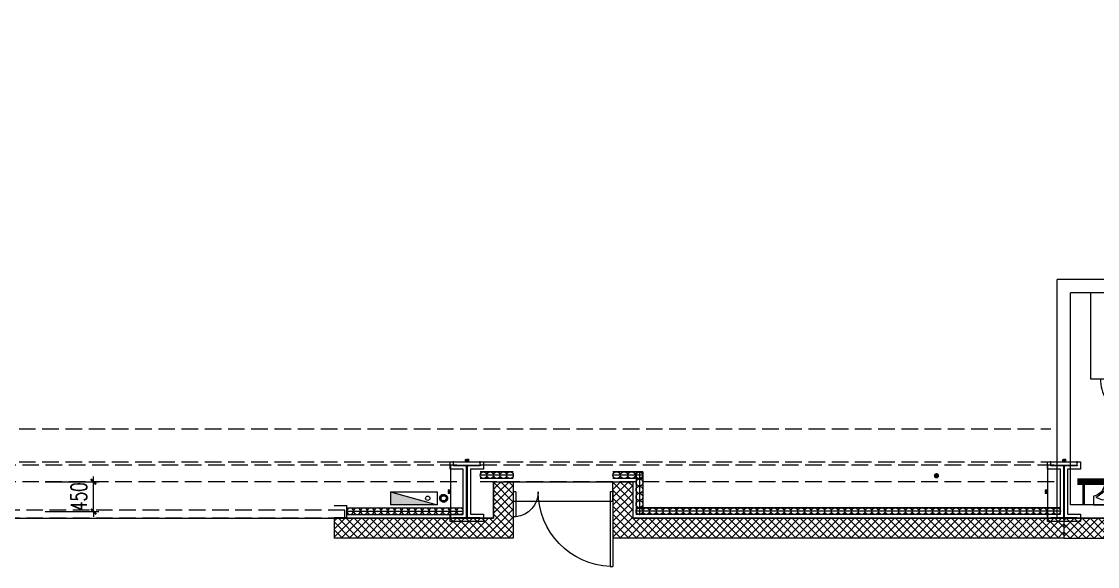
# Model space of a CAD drawing. Extents: x -474411 to 577939, y 0 to 1014176.
# Drawn here: x -153567 to -137349, y 547792 to 556011 of the extents above; entities that cross this region are included whole.
import ezdxf

# ---------------------------------------------------------------- set-up
doc = ezdxf.new("R2010")
doc.units = 0
doc.header["$LTSCALE"] = 1000
doc.header["$MEASUREMENT"] = 0
for name, pattern in [('10平面$0$DASH', [0.35, 0.25, -0.1]), ('10平面$1$DOTE', [2.42, 2, -0.2, 0.02, -0.2]), ('CENTER', [2, 1.25, -0.25, 0.25, -0.25]), ('DASH', [0.35, 0.25, -0.1]), ('DOTE', [2.42, 2, -0.2, 0.02, -0.2])]:
    doc.linetypes.add(name, pattern=pattern)
doc.layers.get('Defpoints').update_dxf_attribs({"color": 210})
for name, color, linetype in [('10平面$0$WINDOW', 4, 'Continuous'), ('10平面$1$A-AXIS-DOTE', 14, '10平面$1$DOTE'), ('A-AXIS-DOTE', 14, 'DOTE'), ('A-AXIS-DP', 126, 'Continuous'), ('A-AXIS-SYMB', 3, 'Continuous'), ('A-HATCH-2', 251, 'Continuous'), ('A-HRAIL', 173, 'Continuous'), ('A-LIN-V', 9, 'Continuous'), ('A-SFCE', 30, 'Continuous'), ('A-TEXT', 61, 'Continuous'), ('A-WC', 223, 'Continuous'), ('A-WINDOW', 140, 'Continuous'), ('AS-COLN', 6, 'Continuous'), ('AS-WALL', 40, 'Continuous'), ('AS-结构边线层', 200, 'Continuous'), ('DIM_SYMB', 3, 'Continuous'), ('PUB_HATCH', 8, 'Continuous'), ('SB_ZF消火栓', 10, 'Continuous'), ('建-门', 4, 'Continuous'), ('建-门窗编号', 7, 'Continuous')]:
    doc.layers.add(name, color=color, linetype=linetype)
doc.layers.add('LG-ZF消防', color=1, linetype='Continuous', lineweight=60)
doc.layers.add('柱间支撑', color=6, linetype='CENTER', lineweight=0)
doc.styles.add('_TCH_DIM_T3', font='SIMPLEX', dxfattribs={"width": 0.705882, "bigfont": 'GBCBIG'})
doc.styles.add('_TCH_WINDOW', font='SIMPLEX', dxfattribs={"height": 3.5, "bigfont": 'GBCBIG'})
doc.styles.add('A-WIN-LABEL', font='SIMPLEX', dxfattribs={"bigfont": 'GBCBIG'})
doc.dimstyles.new('_TCH_ARCH&&10', dxfattribs={"dimtxt": 29.75, "dimasz": 10, "dimexe": 10, "dimexo": 10, "dimgap": 12.625, "dimtad": 1, "dimdec": 0, "dimzin": 0, "dimdsep": 46, "dimtxsty": '_TCH_DIM_T3', "dimblk": 'ARCHTICK', "dimcen": 0.09, "dimclrt": 7, "dimazin": 2, "dimtfac": 1, "dimtdec": 0, "dimtix": 1, "dimtmove": 2, "dimatfit": 3, "dimfxl": 0, "dimtolj": 1, "dimtzin": 0, "dimarcsym": 0})
doc.dimstyles.new('_TCH_ARCH&&80', dxfattribs={"dimtxt": 238, "dimasz": 80, "dimexe": 80, "dimexo": 80, "dimgap": 101, "dimtad": 1, "dimdec": 0, "dimzin": 0, "dimdsep": 46, "dimtxsty": '_TCH_DIM_T3', "dimblk": 'ARCHTICK', "dimcen": 0.09, "dimclrt": 7, "dimazin": 2, "dimtfac": 1, "dimtdec": 0, "dimtix": 1, "dimtmove": 2, "dimatfit": 3, "dimfxl": 0, "dimtolj": 1, "dimtzin": 0, "dimarcsym": 0})

# ---------------------------------------------------------------- blocks, each defined once
blk = doc.blocks.new('清洁间')
at = {"layer": 'A-AXIS-DOTE', "color": 8, "linetype": 'DASH'}
blk.add_lwpolyline([(2044571, 1694020), (2045331, 1694020)], dxfattribs=at)
at = {"layer": 'A-WC', "color": 8}
for points in [[(2045106, 1693770), (2045106, 1694270), (2044606, 1694270), (2044606, 1693770)], [(2045056, 1693820), (2045056, 1694220), (2044656, 1694220), (2044656, 1693820)]]:
    blk.add_lwpolyline(points, close=True, dxfattribs=at)
for points in [[(2044828, 1694048), (2044656, 1694220)], [(2044884, 1694048), (2045056, 1694220)], [(2044656, 1693820), (2044828, 1693991)], [(2045056, 1693820), (2044884, 1693991)]]:
    blk.add_lwpolyline(points, dxfattribs=at)
blk.add_circle((2044856, 1694020), 40, dxfattribs=at)
blk = doc.blocks.new('厕卫')
at = {"layer": 'A-AXIS-DOTE', "color": 8, "linetype": 'DASH'}
blk.add_line((50, -823), (50, 272), dxfattribs=at)
at = {"layer": 'A-WC', "color": 8}
for p, q in [((-60, -40), (-60, -470)), ((150, -30), (-50, -30)), ((160, -470), (160, -40)), ((190, -470), (-90, -470)), ((350, -1097), (-170, -1397))]:
    blk.add_line(p, q, dxfattribs=at)
blk.add_lwpolyline([(-400, 203), (-400, -1097), (500, -1097), (500, 203)], close=True, dxfattribs=at)
blk.add_lwpolyline([(190, -40, 0.414214), (150, 0), (-50, 0, 0.414214), (-90, -40), (-90, -480, 0.414214), (20, -590), (80, -590, 0.414214), (190, -480)], format="xyb", close=True, dxfattribs=at)
blk.add_circle((50, -359), 20, dxfattribs=at)
for centre, radius, start, end in [((-50, -40), 10, 90, 180), ((150, -40), 10, 0, 90), ((350, -1097), 600, 180, 209.9999)]:
    blk.add_arc(centre, radius, start, end, dxfattribs=at)
for p in [(50, 0), (50, -359)]:
    blk.add_point(p, dxfattribs=at)
blk = doc.blocks.new('$lvtry$00000224')
at = {"color": 0}
for p, q in [((-363, 0), (-363, -300)), ((-338, 0), (-363, 0)), ((-338, 0), (-338, -300)), ((337, 0), (337, -300)), ((362, 0), (337, 0)), ((362, 0), (362, -300)), ((-338, -300), (-363, -300)), ((362, -300), (337, -300))]:
    blk.add_line(p, q, dxfattribs=at)
at = {"color": 0, "elevation": 0}
blk.add_lwpolyline([(-205, -131), (-205, 0), (205, 0), (205, -131, 0.268068), (51, -263, -0.317765), (0, -300, -0.317765), (-51, -263, 0.268068)], format="xyb", close=True, dxfattribs=at)
at = {"color": 0}
blk.add_circle((0, -182, 0), 20, dxfattribs=at)
for centre, radius, start, end in [((-152, -115, 0), 10, 114.1084, 248.1394), ((5, -466, 0), 395, 66.6675, 114.1084), ((-243, -341, 0), 233, 19.2639, 68.1394), ((243, -341, 0), 233, 110.4941, 160.7361), ((158, -113, 0), 10, 290.4941, 66.6675), ((0, -256, 0), 24, 199.2639, 269.4998), ((0, -256, 0), 24, 270.5002, 340.7361)]:
    blk.add_arc(centre, radius, start, end, dxfattribs=at)
blk.add_point((0, -182, 0), dxfattribs=at)
at = {"layer": 'A-AXIS-DOTE'}
blk.add_lwpolyline([(0, 153), (0, -367)], dxfattribs=at)
blk = doc.blocks.new('小便器')
at = {"layer": 'A-WC', "color": 8, "xscale": -1, "rotation": 89.99999999999999}
blk.add_blockref('$lvtry$00000224', (2044606, 1695654), dxfattribs=at)
blk = doc.blocks.new('45345')
at = {"layer": 'A-WC'}
h = blk.add_hatch(dxfattribs=at)
h.set_pattern_fill('ANSI31', color=8, scale=10)
h.set_pattern_definition([(30, (40598742844.535, 3385776346.45), (-7.9375, 13.74815), [])])
edge = h.paths.add_edge_path()
edge.add_arc((40598742441.347763, 3385774511.717568), 50, 0, 360)
at = {"layer": 'A-WC', "color": 8}
blk.add_circle((40598742441.347763, 3385774511.717568), 50, dxfattribs=at)
blk = doc.blocks.new('343243')
at = {"layer": '10平面$1$A-AXIS-DOTE', "color": 8}
blk.add_lwpolyline([(-137039, 783550), (-137039, 784210)], dxfattribs=at)
at = {"layer": 'A-WC', "color": 8}
for p, q in [((-137084, 783875), (-136994, 783875)), ((-137071, 783707), (-137056, 783814)), ((-137064, 783668), (-137056, 783814)), ((-137056, 783814), (-137022, 783814)), ((-137056, 783804), (-137022, 783804)), ((-137039, 783830), (-137039, 783920)), ((-137014, 783668), (-137022, 783814)), ((-137008, 783707), (-137022, 783814)), ((-137176, 783694), (-137103, 783694)), ((-137139, 783657), (-137139, 783731)), ((-137064, 783668), (-137071, 783707)), ((-137064, 783668), (-137014, 783668)), ((-137063, 783687), (-137015, 783687)), ((-137014, 783668), (-137008, 783707)), ((-136976, 783694), (-136903, 783694)), ((-136939, 783657), (-136939, 783731))]:
    blk.add_line(p, q, dxfattribs=at)
for points in [[(-137069, 783721, -0.055034), (-137132, 783735, -0.088849), (-137208, 783776, -0.104988), (-137263, 783843, -0.12017), (-137282, 783920, -0.12017), (-137263, 783997, -0.104988), (-137208, 784064, -0.088849), (-137132, 784105, -0.080052), (-137039, 784120, -0.080052)], [(-137065, 783751, -0.056066), (-137123, 783763, -0.088849), (-137190, 783800, -0.104988), (-137237, 783857, -0.12017), (-137252, 783920, -0.12017), (-137237, 783983, -0.104988), (-137190, 784040, -0.088849), (-137123, 784077, -0.080052), (-137039, 784090, -0.080052)], [(-137039, 784120, -0.080052), (-136946, 784105, -0.088849), (-136870, 784064, -0.104988), (-136815, 783997, -0.12017), (-136796, 783920, -0.12017), (-136815, 783843, -0.104988), (-136870, 783776, -0.088849), (-136946, 783735, -0.055034), (-137010, 783721, -0.080052)], [(-137039, 784090, -0.080052), (-136956, 784077, -0.088849), (-136889, 784040, -0.104988), (-136842, 783983, -0.12017), (-136826, 783920, -0.12017), (-136842, 783857, -0.104988), (-136889, 783800, -0.088849), (-136956, 783763, -0.056066), (-137014, 783751, -0.080052)]]:
    blk.add_lwpolyline(points, format="xyb", dxfattribs=at)
for centre, radius in [((-137039, 783875), 30), ((-137039, 783875), 20), ((-137139, 783694), 25), ((-137139, 783694), 15), ((-136939, 783694), 25), ((-136939, 783694), 15)]:
    blk.add_circle(centre, radius, dxfattribs=at)
for centre, start, end in [((-137040, 783695), 80.5252, 279.4748), ((-137038, 783695), 260.5252, 99.4748)]:
    blk.add_arc(centre, 7.19, start, end, dxfattribs=at)
blk = doc.blocks.new('*U16')
at = {"color": 0}
blk.add_lwpolyline([(500, 0), (500, 1000), (460, 1000), (460, 0)], close=True, dxfattribs=at)
blk.add_arc((500, 0), 1000, 90, 180, dxfattribs=at)
blk = doc.blocks.new('*U15')
at = {"color": 0, "xscale": 0.001, "yscale": 0.001, "zscale": 0.001}
blk.add_blockref('*U16', (0, 0), dxfattribs=at)
blk = doc.blocks.new('*U18')
at = {"color": 0}
blk.add_lwpolyline([(400, 0), (400, 800), (360, 800), (360, 0)], close=True, dxfattribs=at)
blk.add_arc((400, 0), 800, 90, 180, dxfattribs=at)
blk = doc.blocks.new('*U17')
at = {"color": 0, "xscale": 0.00125, "yscale": 0.00125, "zscale": 0.00125}
blk.add_blockref('*U18', (0, 0), dxfattribs=at)
blk = doc.blocks.new('G$CA7A27C8F')
at = {"layer": 'A-AXIS-DOTE', "color": 8}
blk.add_lwpolyline([(2222, -4363), (1702, -4363)], dxfattribs=at)
at = {"layer": 'A-AXIS-SYMB', "color": 8}
for points in [[(-426, 1047, 0, 0, 0), (104, 1517, 0, 64, 0), (-76, 1358, 0, 0, 0)], [(1310, -1863, 0, 0, 0), (1840, -1393, 0, 64, 0), (1660, -1552, 0, 0, 0)], [(364, -3083, 0, 0, 0), (980, -3473, 0, 64, 0), (777, -3344, 0, 0, 0)]]:
    blk.add_lwpolyline(points, format="xyseb", dxfattribs=at)
at = {"layer": 'A-LIN-V', "color": 8}
blk.add_line((2070, 2187), (-1130, 2187), dxfattribs=at)
at = {"layer": 'A-WC', "color": 8}
for p, q in [((1470, -3913), (1470, -2413)), ((2070, -4700), (1770, -4700)), ((1770, -4700), (1770, -4725)), ((2070, -4700), (2070, -4725)), ((2070, -4725), (1770, -4725))]:
    blk.add_line(p, q, dxfattribs=at)
blk.add_lwpolyline([(-1130, 1587), (270, 1587), (270, 2187), (270, 2187)], dxfattribs=at)
at = {"layer": 'A-WC', "color": 8, "elevation": 0}
blk.add_lwpolyline([(1939, -4568), (2070, -4568), (2070, -4158), (1939, -4158, -0.268068), (1806, -4312, 0.317765), (1770, -4363, 0.317765), (1806, -4414, -0.268068)], format="xyb", close=True, dxfattribs=at)
at = {"layer": 'A-WC', "color": 8}
blk.add_circle((1888, -4363, 0), 20, dxfattribs=at)
for centre, radius, start, end in [((1729, -4120, 0), 233, 289.2639, 339.5059), ((1957, -4205, 0), 10, 23.3325, 159.5059), ((1603, -4358, 0), 395, 335.8916, 23.3325), ((1814, -4363, 0), 24, 109.2639, 179.4998), ((1814, -4363, 0), 24, 180.5002, 250.7361), ((1729, -4606, 0), 233, 21.8606, 70.7361), ((1955, -4515, 0), 10, 201.8606, 335.8916)]:
    blk.add_arc(centre, radius, start, end, dxfattribs=at)
blk.add_point((1888, -4363, 0), dxfattribs=at)
at = {"layer": 'AS-WALL', "color": 8}
for p, q in [((-1330, 2387), (-1330, 2287)), ((-1130, 2387), (-1330, 2387)), ((-1330, 2287), (-1330, -563)), ((-1130, 2387), (-1130, 2387)), ((2070, 2387), (-1130, 2387)), ((2070, 2387), (2070, 2387)), ((2270, 2387), (2070, 2387)), ((2270, 2387), (2270, 2287)), ((2270, 2287), (2270, -463)), ((2070, 2187), (-1130, 2187)), ((-1130, 2187), (-1130, -363)), ((2070, 2187), (2070, -363)), ((-830, -363), (-1130, -363)), ((-830, -563), (-830, -363)), ((370, -363), (170, -363)), ((170, -363), (170, -563)), ((2070, -363), (370, -363)), ((2270, -463), (2270, -2313)), ((-1330, -563), (-830, -563)), ((170, -563), (270, -563)), ((270, -563), (270, -1013)), ((470, -1013), (470, -563)), ((2070, -563), (470, -563)), ((2070, -563), (2070, -2213)), ((270, -1013), (470, -1013)), ((470, -1813), (270, -1813)), ((270, -1813), (270, -2213)), ((470, -2213), (470, -1813)), ((-1330, -2213), (-1330, -3963)), ((-830, -2213), (-1330, -2213)), ((-830, -2413), (-830, -2213)), ((270, -2213), (170, -2213)), ((170, -2213), (170, -2413)), ((2070, -2213), (470, -2213)), ((-1130, -2413), (-1130, -3913)), ((-1130, -2413), (-830, -2413)), ((170, -2413), (370, -2413)), ((2070, -2413), (370, -2413)), ((2070, -2413), (2070, -3913)), ((2270, -2313), (2270, -3963)), ((-1330, -3963), (-1330, -7213)), ((170, -3913), (-1130, -3913)), ((170, -4013), (-1130, -4013)), ((-1130, -4013), (-1130, -7013)), ((170, -4013), (170, -3913)), ((2070, -3913), (1470, -3913)), ((1470, -4013), (1470, -3913)), ((2070, -4013), (1470, -4013)), ((2070, -4013), (2070, -7013)), ((2270, -3963), (2270, -7213)), ((2070, -7013), (-1130, -7013)), ((2270, -7213), (-1330, -7213))]:
    blk.add_line(p, q, dxfattribs=at)
at = {"layer": '建-门', "color": 8}
for p, q in [((170, -363), (-830, -363)), ((470, -1013), (470, -1813)), ((170, -2413), (-830, -2413))]:
    blk.add_line(p, q, dxfattribs=at)
at = {"color": 8}
for name, p, rotation in [('厕卫', (1866, 1037), 270), ('厕卫', (1866, 137), 270), ('厕卫', (-928, -4513), 90), ('小便器', (2046676, 1690591), 180), ('厕卫', (-928, -5413), 90), ('小便器', (2046676, 1689891), 180), ('厕卫', (-928, -6313), 90), ('小便器', (2046676, 1689191), 180)]:
    blk.add_blockref(name, p, dxfattribs=dict(at, rotation=rotation))
at = {"layer": 'A-HRAIL', "color": 8, "rotation": 180}
blk.add_blockref('清洁间', (2046676, 1693207), dxfattribs=at)
at = {"layer": 'A-LIN-V', "color": 8, "xscale": -1.5, "yscale": 1.5, "zscale": 1.5}
for p in [(60898113797, -5078660050), (60898115621, -5078662967), (60898115232, -5078665548)]:
    blk.add_blockref('45345', p, dxfattribs=at)
at = {"layer": 'A-WINDOW', "color": 8}
for p, rotation in [((-137370, 785805), 180), ((785700, 133876), 90)]:
    blk.add_blockref('343243', p, dxfattribs=dict(at, rotation=rotation))
at = {"layer": '建-门', "color": 8}
ref = blk.add_blockref('*U15', (-330, -463), dxfattribs=dict(at, xscale=1000, yscale=-1000, zscale=199.9999999999999, rotation=180.0000000000208))
ref.add_attrib('A', 'M1024', (-564, -287), dxfattribs={"layer": '建-门窗编号', "ltscale": 500, "height": 148.8, "style": 'A-WIN-LABEL', "width": 0.705882})
ref = blk.add_blockref('*U17', (370, -1413), dxfattribs=dict(at, xscale=800, yscale=-800, zscale=199.9999999999998, rotation=270))
ref.add_attrib('A', 'M0824', (681, -1660), dxfattribs={"layer": '建-门窗编号', "ltscale": 500, "height": 148.8, "rotation": 90, "style": 'A-WIN-LABEL', "width": 0.705882})
ref = blk.add_blockref('*U15', (-330, -2313), dxfattribs=dict(at, xscale=1000, yscale=1000, zscale=200, rotation=180.0000000000208))
ref.add_attrib('A', 'M1024', (-554, -2617), dxfattribs={"layer": '建-门窗编号', "ltscale": 500, "height": 148.8, "style": 'A-WIN-LABEL', "width": 0.705882})
at = {"layer": 'A-TEXT', "color": 8, "style": '_TCH_WINDOW'}
for s, p in [('女卫', (-372, 733)), ('清洁间', (1028, -1515)), ('男卫', (191, -2836))]:
    blk.add_text(s, height=231.5, dxfattribs=at).set_placement(p)
blk = doc.blocks.new('42343243')
at = {"color": 8}
for p, q in [((-144692, 1222468), (-144692, 1223598)), ((-144692, 1223598), (-144654, 1223598)), ((-144654, 1222468), (-144654, 1223598)), ((-146154, 1222470), (-146154, 1222848)), ((-146117, 1222848), (-146154, 1222848)), ((-146117, 1222470), (-146117, 1222848)), ((-146117, 1222470), (-146154, 1222470)), ((-144692, 1222468), (-144654, 1222468))]:
    blk.add_line(p, q, dxfattribs=at)
at = {"color": 8, "linetype": '10平面$0$DASH'}
for p, q in [((-148694, 1222870), (-154014, 1222870)), ((-148694, 1222750), (-154014, 1222750))]:
    blk.add_line(p, q, dxfattribs=at)
at = {"color": 8, "linetype": 'Continuous'}
blk.add_line((-148694, 1222870), (-148694, 1222750), dxfattribs=at)
at = {"color": 8}
for centre, major_axis, start_param, end_param in [((-144647, 1222467), (800, 800), 0.824655, 2.351373), ((-146155, 1222474), (-266, 266), 3.923323, 5.394768)]:
    blk.add_ellipse(centre, major_axis=major_axis, ratio=1, start_param=start_param, end_param=end_param, dxfattribs=at)
at = {"layer": '10平面$0$WINDOW', "color": 8}
blk.add_line((-144654, 1222620), (-146154, 1222620), dxfattribs=at)
at = {"layer": 'AS-WALL', "color": 8}
for p, q in [((-146154, 1223170), (-148854, 1223170)), ((-148854, 1222870), (-148854, 1223170)), ((-146154, 1222620), (-146154, 1223170)), ((-144654, 1222620), (-144654, 1223170)), ((-137854, 1223170), (-144654, 1223170)), ((-137854, 1222870), (-137854, 1223170)), ((-146454, 1222870), (-148854, 1222870)), ((-146454, 1222320), (-146454, 1222870)), ((-144354, 1222320), (-144354, 1222870)), ((-137854, 1222870), (-144354, 1222870)), ((-146154, 1222320), (-146154, 1222620)), ((-144654, 1222620), (-144654, 1222320)), ((-146454, 1222320), (-146154, 1222320)), ((-144654, 1222320), (-144354, 1222320))]:
    blk.add_line(p, q, dxfattribs=at)
at = {"layer": 'PUB_HATCH', "color": 8, "linetype": 'Continuous'}
for p, q in [((-148854, 1223167), (-148851, 1223170)), ((-148854, 1223047), (-148731, 1223170)), ((-148854, 1222927), (-148611, 1223170)), ((-148569, 1222870), (-148854, 1223155)), ((-148791, 1222870), (-148491, 1223170)), ((-148449, 1222870), (-148749, 1223170)), ((-148671, 1222870), (-148371, 1223170)), ((-148329, 1222870), (-148629, 1223170)), ((-148551, 1222870), (-148251, 1223170)), ((-148209, 1222870), (-148509, 1223170)), ((-148431, 1222870), (-148131, 1223170)), ((-148089, 1222870), (-148389, 1223170)), ((-148311, 1222870), (-148011, 1223170)), ((-147969, 1222870), (-148269, 1223170)), ((-148191, 1222870), (-147891, 1223170)), ((-147849, 1222870), (-148149, 1223170)), ((-148071, 1222870), (-147771, 1223170)), ((-147729, 1222870), (-148029, 1223170)), ((-147951, 1222870), (-147651, 1223170)), ((-147609, 1222870), (-147909, 1223170)), ((-147831, 1222870), (-147531, 1223170)), ((-147489, 1222870), (-147789, 1223170)), ((-147711, 1222870), (-147411, 1223170)), ((-147369, 1222870), (-147669, 1223170)), ((-147591, 1222870), (-147291, 1223170)), ((-147249, 1222870), (-147549, 1223170)), ((-147471, 1222870), (-147171, 1223170)), ((-147129, 1222870), (-147429, 1223170)), ((-147351, 1222870), (-147051, 1223170)), ((-147009, 1222870), (-147309, 1223170)), ((-147231, 1222870), (-146931, 1223170)), ((-146889, 1222870), (-147189, 1223170)), ((-147111, 1222870), (-146811, 1223170)), ((-146769, 1222870), (-147069, 1223170)), ((-146991, 1222870), (-146691, 1223170)), ((-146649, 1222870), (-146949, 1223170)), ((-146871, 1222870), (-146571, 1223170)), ((-146529, 1222870), (-146829, 1223170)), ((-146751, 1222870), (-146451, 1223170)), ((-146432, 1222893), (-146709, 1223170)), ((-146631, 1222870), (-146331, 1223170)), ((-146372, 1222953), (-146589, 1223170)), ((-146511, 1222870), (-146211, 1223170)), ((-146312, 1223013), (-146469, 1223170)), ((-146252, 1223073), (-146349, 1223170)), ((-146192, 1223133), (-146229, 1223170)), ((-144654, 1223167), (-144653, 1223169)), ((-144354, 1222855), (-144654, 1223155)), ((-144653, 1223169), (-144651, 1223170)), ((-144593, 1223109), (-144531, 1223170)), ((-144249, 1222870), (-144549, 1223170)), ((-144533, 1223049), (-144411, 1223170)), ((-144473, 1222989), (-144291, 1223170)), ((-144129, 1222870), (-144429, 1223170)), ((-144413, 1222929), (-144171, 1223170)), ((-144351, 1222870), (-144051, 1223170)), ((-144009, 1222870), (-144309, 1223170)), ((-144231, 1222870), (-143931, 1223170)), ((-143889, 1222870), (-144189, 1223170)), ((-144111, 1222870), (-143811, 1223170)), ((-143769, 1222870), (-144069, 1223170)), ((-143991, 1222870), (-143691, 1223170)), ((-143649, 1222870), (-143949, 1223170)), ((-143871, 1222870), (-143571, 1223170)), ((-143529, 1222870), (-143829, 1223170)), ((-143751, 1222870), (-143451, 1223170)), ((-143409, 1222870), (-143709, 1223170)), ((-143631, 1222870), (-143331, 1223170)), ((-143289, 1222870), (-143589, 1223170)), ((-143511, 1222870), (-143211, 1223170)), ((-143169, 1222870), (-143469, 1223170)), ((-143391, 1222870), (-143091, 1223170)), ((-143049, 1222870), (-143349, 1223170)), ((-143271, 1222870), (-142971, 1223170)), ((-142929, 1222870), (-143229, 1223170)), ((-143151, 1222870), (-142851, 1223170)), ((-142809, 1222870), (-143109, 1223170)), ((-143031, 1222870), (-142731, 1223170)), ((-142689, 1222870), (-142989, 1223170)), ((-142911, 1222870), (-142611, 1223170)), ((-142569, 1222870), (-142869, 1223170)), ((-142791, 1222870), (-142491, 1223170)), ((-142449, 1222870), (-142749, 1223170)), ((-142671, 1222870), (-142371, 1223170)), ((-142329, 1222870), (-142629, 1223170)), ((-142551, 1222870), (-142251, 1223170)), ((-142209, 1222870), (-142509, 1223170)), ((-142431, 1222870), (-142131, 1223170)), ((-142089, 1222870), (-142389, 1223170)), ((-142311, 1222870), (-142011, 1223170)), ((-141969, 1222870), (-142269, 1223170)), ((-142191, 1222870), (-141891, 1223170)), ((-141849, 1222870), (-142149, 1223170)), ((-142071, 1222870), (-141771, 1223170)), ((-141729, 1222870), (-142029, 1223170)), ((-141951, 1222870), (-141651, 1223170)), ((-141609, 1222870), (-141909, 1223170)), ((-141831, 1222870), (-141531, 1223170)), ((-141489, 1222870), (-141789, 1223170)), ((-141711, 1222870), (-141411, 1223170)), ((-141369, 1222870), (-141669, 1223170)), ((-141591, 1222870), (-141291, 1223170)), ((-141249, 1222870), (-141549, 1223170)), ((-141471, 1222870), (-141171, 1223170)), ((-141129, 1222870), (-141429, 1223170)), ((-141351, 1222870), (-141051, 1223170)), ((-141009, 1222870), (-141309, 1223170)), ((-141231, 1222870), (-140931, 1223170)), ((-140889, 1222870), (-141189, 1223170)), ((-141111, 1222870), (-140811, 1223170)), ((-140769, 1222870), (-141069, 1223170)), ((-140991, 1222870), (-140691, 1223170)), ((-140649, 1222870), (-140949, 1223170)), ((-140871, 1222870), (-140571, 1223170)), ((-140529, 1222870), (-140829, 1223170)), ((-140751, 1222870), (-140451, 1223170)), ((-140409, 1222870), (-140709, 1223170)), ((-140631, 1222870), (-140331, 1223170)), ((-140289, 1222870), (-140589, 1223170)), ((-140511, 1222870), (-140211, 1223170)), ((-140169, 1222870), (-140469, 1223170)), ((-140391, 1222870), (-140091, 1223170)), ((-140049, 1222870), (-140349, 1223170)), ((-140271, 1222870), (-139971, 1223170)), ((-139929, 1222870), (-140229, 1223170)), ((-140151, 1222870), (-139851, 1223170)), ((-139809, 1222870), (-140109, 1223170)), ((-140031, 1222870), (-139731, 1223170)), ((-139689, 1222870), (-139989, 1223170)), ((-139911, 1222870), (-139611, 1223170)), ((-139569, 1222870), (-139869, 1223170)), ((-139791, 1222870), (-139491, 1223170)), ((-139449, 1222870), (-139749, 1223170)), ((-139671, 1222870), (-139371, 1223170)), ((-139329, 1222870), (-139629, 1223170)), ((-139551, 1222870), (-139251, 1223170)), ((-139209, 1222870), (-139509, 1223170)), ((-139431, 1222870), (-139131, 1223170)), ((-139089, 1222870), (-139389, 1223170)), ((-139311, 1222870), (-139011, 1223170)), ((-138969, 1222870), (-139269, 1223170)), ((-139191, 1222870), (-138891, 1223170)), ((-138849, 1222870), (-139149, 1223170)), ((-139071, 1222870), (-138771, 1223170)), ((-138729, 1222870), (-139029, 1223170)), ((-138951, 1222870), (-138651, 1223170)), ((-138609, 1222870), (-138909, 1223170)), ((-138831, 1222870), (-138531, 1223170)), ((-138489, 1222870), (-138789, 1223170)), ((-138711, 1222870), (-138411, 1223170)), ((-138369, 1222870), (-138669, 1223170)), ((-138591, 1222870), (-138291, 1223170)), ((-138249, 1222870), (-138549, 1223170)), ((-138471, 1222870), (-138171, 1223170)), ((-138129, 1222870), (-138429, 1223170)), ((-138351, 1222870), (-138051, 1223170)), ((-138009, 1222870), (-138309, 1223170)), ((-138231, 1222870), (-137931, 1223170)), ((-137889, 1222870), (-138189, 1223170)), ((-137854, 1222955), (-138069, 1223170)), ((-137854, 1223075), (-137949, 1223170)), ((-148689, 1222870), (-148854, 1223035)), ((-146454, 1222807), (-146154, 1223107)), ((-146454, 1222687), (-146154, 1222987)), ((-146154, 1222855), (-146312, 1223013)), ((-146154, 1222975), (-146252, 1223073)), ((-146154, 1223095), (-146192, 1223133)), ((-144654, 1223047), (-144593, 1223109)), ((-144654, 1222927), (-144533, 1223049)), ((-144354, 1222735), (-144654, 1223035)), ((-144654, 1222807), (-144473, 1222989)), ((-138111, 1222870), (-137854, 1223127)), ((-137991, 1222870), (-137854, 1223007)), ((-148809, 1222870), (-148854, 1222915)), ((-146454, 1222567), (-146154, 1222867)), ((-146157, 1222618), (-146432, 1222893)), ((-146154, 1222735), (-146372, 1222953)), ((-144654, 1222687), (-144413, 1222929)), ((-144354, 1222615), (-144654, 1222915)), ((-144628, 1222594), (-144354, 1222867)), ((-137871, 1222870), (-137854, 1222887)), ((-146217, 1222558), (-146454, 1222795)), ((-146454, 1222447), (-146154, 1222747)), ((-146277, 1222498), (-146454, 1222675)), ((-144354, 1222495), (-144654, 1222795)), ((-144354, 1222375), (-144654, 1222675)), ((-144568, 1222534), (-144354, 1222747)), ((-146454, 1222327), (-146154, 1222627)), ((-146337, 1222438), (-146454, 1222555)), ((-146341, 1222320), (-146154, 1222507)), ((-146154, 1222375), (-146277, 1222498)), ((-146154, 1222495), (-146217, 1222558)), ((-146154, 1222615), (-146157, 1222618)), ((-144654, 1222567), (-144628, 1222594)), ((-144419, 1222320), (-144654, 1222555)), ((-144654, 1222447), (-144568, 1222534)), ((-144508, 1222474), (-144354, 1222627)), ((-144448, 1222414), (-144354, 1222507)), ((-146397, 1222378), (-146454, 1222435)), ((-146339, 1222320), (-146397, 1222378)), ((-146219, 1222320), (-146337, 1222438)), ((-146221, 1222320), (-146154, 1222387)), ((-144654, 1222327), (-144508, 1222474)), ((-144539, 1222320), (-144654, 1222435)), ((-144541, 1222320), (-144448, 1222414)), ((-144421, 1222320), (-144388, 1222354)), ((-144388, 1222354), (-144354, 1222387))]:
    blk.add_line(p, q, dxfattribs=at)
blk = doc.blocks.new('43243')
at = {"layer": 'AS-结构边线层', "color": 8}
blk.add_lwpolyline([(-155994, 548520), (-146454, 548520), (-146454, 549070), (-144354, 549070), (-144354, 548520), (-128354, 548520), (-128354, 548810), (-128054, 548810), (-128054, 561350), (-131054, 561350), (-131054, 565490), (-128054, 565490), (-128054, 594490), (-131055, 594490), (-131055, 601390)], dxfattribs=at)
blk = doc.blocks.new('4324324')
at = {"layer": 'A-HATCH-2', "linetype": 'DASH'}
for p, q in [((-312854, 549870), (-138054, 549870)), ((-312854, 549370), (-138054, 549370))]:
    blk.add_line(p, q, dxfattribs=at)
blk = doc.blocks.new('_ArchTick')
at = {"color": 0, "linetype": 'ByBlock', "const_width": 0.4}
blk.add_lwpolyline([(-0.5, -0.5), (0.5, 0.5)], dxfattribs=at)
blk = doc.blocks.new('*D1289')
at = {"layer": 'A-AXIS-DP', "color": 0, "lineweight": -2}
for p, q in [((-147054, 549330), (-147054, 549379)), ((-147054, 549369), (-146654, 549369)), ((-146654, 549330), (-146654, 549379))]:
    blk.add_line(p, q, dxfattribs=at)
at = {"layer": 'Defpoints', "color": 0}
for p in [(-147054, 549320), (-146654, 549369), (-146654, 549320)]:
    blk.add_point(p, dxfattribs=at)
at = {"layer": 'A-AXIS-DP', "color": 0, "lineweight": -2, "xscale": 10, "yscale": 10, "zscale": 10, "rotation": 180}
blk.add_blockref('_ArchTick', (-147054, 549369), dxfattribs=at)
at = {"layer": 'A-AXIS-DP', "color": 0, "lineweight": -2, "xscale": 10, "yscale": 10, "zscale": 10}
blk.add_blockref('_ArchTick', (-146654, 549369), dxfattribs=at)
at = {"layer": 'A-AXIS-DP', "color": 7, "insert": (-146854, 549396), "char_height": 29.8, "attachment_point": 5, "style": '_TCH_DIM_T3'}
blk.add_mtext('\\A1;400', dxfattribs=at)
blk = doc.blocks.new('*D1290')
at = {"layer": 'A-AXIS-DP', "color": 0, "lineweight": -2}
for p, q in [((-147064, 549320), (-147105, 549320)), ((-147095, 548520), (-147095, 549320)), ((-147064, 548520), (-147105, 548520))]:
    blk.add_line(p, q, dxfattribs=at)
at = {"layer": 'Defpoints', "color": 0}
for p in [(-147095, 549320), (-147054, 549320), (-147054, 548520)]:
    blk.add_point(p, dxfattribs=at)
at = {"layer": 'A-AXIS-DP', "color": 0, "lineweight": -2, "xscale": 10, "yscale": 10, "zscale": 10}
for p, rotation in [((-147095, 549320), 90), ((-147095, 548520), 270)]:
    blk.add_blockref('_ArchTick', p, dxfattribs=dict(at, rotation=rotation))
at = {"layer": 'A-AXIS-DP', "color": 7, "insert": (-147123, 548920), "char_height": 29.8, "attachment_point": 5, "rotation": 90, "style": '_TCH_DIM_T3'}
blk.add_mtext('\\A1;800', dxfattribs=at)
blk = doc.blocks.new('*D1291')
at = {"layer": 'A-AXIS-DP', "color": 0, "lineweight": -2}
for p, q in [((-138054, 549330), (-138054, 549379)), ((-138054, 549369), (-137654, 549369)), ((-137654, 549330), (-137654, 549379))]:
    blk.add_line(p, q, dxfattribs=at)
at = {"layer": 'Defpoints', "color": 0}
for p in [(-138054, 549320), (-137654, 549369), (-137654, 549320)]:
    blk.add_point(p, dxfattribs=at)
at = {"layer": 'A-AXIS-DP', "color": 0, "lineweight": -2, "xscale": 10, "yscale": 10, "zscale": 10, "rotation": 180}
blk.add_blockref('_ArchTick', (-138054, 549369), dxfattribs=at)
at = {"layer": 'A-AXIS-DP', "color": 0, "lineweight": -2, "xscale": 10, "yscale": 10, "zscale": 10}
blk.add_blockref('_ArchTick', (-137654, 549369), dxfattribs=at)
at = {"layer": 'A-AXIS-DP', "color": 7, "insert": (-137854, 549396), "char_height": 29.8, "attachment_point": 5, "style": '_TCH_DIM_T3'}
blk.add_mtext('\\A1;400', dxfattribs=at)
blk = doc.blocks.new('*D1292')
at = {"layer": 'A-AXIS-DP', "color": 0, "lineweight": -2}
for p, q in [((-138064, 549320), (-138105, 549320)), ((-138095, 548520), (-138095, 549320)), ((-138064, 548520), (-138105, 548520))]:
    blk.add_line(p, q, dxfattribs=at)
at = {"layer": 'Defpoints', "color": 0}
for p in [(-138095, 549320), (-138054, 549320), (-138054, 548520)]:
    blk.add_point(p, dxfattribs=at)
at = {"layer": 'A-AXIS-DP', "color": 0, "lineweight": -2, "xscale": 10, "yscale": 10, "zscale": 10}
for p, rotation in [((-138095, 549320), 90), ((-138095, 548520), 270)]:
    blk.add_blockref('_ArchTick', p, dxfattribs=dict(at, rotation=rotation))
at = {"layer": 'A-AXIS-DP', "color": 7, "insert": (-138123, 548920), "char_height": 29.8, "attachment_point": 5, "rotation": 90, "style": '_TCH_DIM_T3'}
blk.add_mtext('\\A1;800', dxfattribs=at)
blk = doc.blocks.new('34242343243')
at = {"color": 8}
for p, q in [((-146554, 549220), (-146654, 549220)), ((-146554, 549170), (-146654, 549170)), ((-146454, 549220), (-146554, 549220)), ((-146454, 549170), (-146554, 549170)), ((-146354, 549220), (-146454, 549220)), ((-146354, 549170), (-146454, 549170)), ((-146254, 549220), (-146354, 549220)), ((-146254, 549170), (-146354, 549170)), ((-146154, 549220), (-146254, 549220)), ((-146154, 549170), (-146254, 549170)), ((-144542, 549220), (-144654, 549220)), ((-144542, 549170), (-144654, 549170)), ((-144429, 549220), (-144542, 549220)), ((-144429, 549170), (-144542, 549170)), ((-144317, 549220), (-144429, 549220)), ((-144317, 549170), (-144429, 549170)), ((-144204, 549220), (-144317, 549220)), ((-144204, 549170), (-144317, 549170)), ((-144304, 549220), (-144304, 549112)), ((-144254, 549220), (-144254, 549112)), ((-144204, 549220), (-144204, 549112)), ((-146554, 549120), (-146654, 549120)), ((-146454, 549120), (-146554, 549120)), ((-146354, 549120), (-146454, 549120)), ((-146254, 549120), (-146354, 549120)), ((-146154, 549120), (-146254, 549120)), ((-144542, 549120), (-144654, 549120)), ((-144429, 549120), (-144542, 549120)), ((-144317, 549120), (-144429, 549120)), ((-144204, 549120), (-144317, 549120)), ((-144304, 549112), (-144304, 549003)), ((-144304, 549003), (-144304, 548895)), ((-144254, 549112), (-144254, 549003)), ((-144254, 549003), (-144254, 548895)), ((-144204, 549112), (-144204, 549003)), ((-144204, 549003), (-144204, 548895)), ((-144304, 548895), (-144304, 548787)), ((-144254, 548895), (-144254, 548787)), ((-144204, 548895), (-144204, 548787)), ((-148665, 548676), (-148562, 548676)), ((-148562, 548676), (-148458, 548676)), ((-148458, 548676), (-148355, 548676)), ((-148355, 548676), (-148252, 548676)), ((-148252, 548676), (-148148, 548676)), ((-148148, 548676), (-148045, 548676)), ((-148045, 548676), (-147942, 548676)), ((-147942, 548676), (-147838, 548676)), ((-147838, 548676), (-147735, 548676)), ((-147735, 548676), (-147632, 548676)), ((-147632, 548676), (-147528, 548676)), ((-147528, 548676), (-147425, 548676)), ((-147425, 548676), (-147322, 548676)), ((-147322, 548676), (-147218, 548676)), ((-147218, 548676), (-147115, 548676)), ((-147115, 548676), (-147012, 548676)), ((-147012, 548676), (-146908, 548676)), ((-144304, 548787), (-144304, 548678)), ((-144304, 548678), (-144304, 548570)), ((-144203, 548676), (-144304, 548676)), ((-144254, 548787), (-144254, 548678)), ((-144254, 548678), (-144254, 548570)), ((-144204, 548787), (-144204, 548678)), ((-144204, 548678), (-144204, 548570)), ((-144101, 548676), (-144203, 548676)), ((-144000, 548676), (-144101, 548676)), ((-143898, 548676), (-144000, 548676)), ((-143797, 548676), (-143898, 548676)), ((-143695, 548676), (-143797, 548676)), ((-143594, 548676), (-143695, 548676)), ((-143492, 548676), (-143594, 548676)), ((-143390, 548676), (-143492, 548676)), ((-143289, 548676), (-143390, 548676)), ((-143187, 548676), (-143289, 548676)), ((-143086, 548676), (-143187, 548676)), ((-142984, 548676), (-143086, 548676)), ((-142883, 548676), (-142984, 548676)), ((-142781, 548676), (-142883, 548676)), ((-142680, 548676), (-142781, 548676)), ((-142578, 548676), (-142680, 548676)), ((-142477, 548676), (-142578, 548676)), ((-142375, 548676), (-142477, 548676)), ((-142274, 548676), (-142375, 548676)), ((-142172, 548676), (-142274, 548676)), ((-142071, 548676), (-142172, 548676)), ((-141969, 548676), (-142071, 548676)), ((-141868, 548676), (-141969, 548676)), ((-141766, 548676), (-141868, 548676)), ((-141665, 548676), (-141766, 548676)), ((-141563, 548676), (-141665, 548676)), ((-141462, 548676), (-141563, 548676)), ((-141360, 548676), (-141462, 548676)), ((-141258, 548676), (-141360, 548676)), ((-141157, 548676), (-141258, 548676)), ((-141055, 548676), (-141157, 548676)), ((-140954, 548676), (-141055, 548676)), ((-140852, 548676), (-140954, 548676)), ((-140751, 548676), (-140852, 548676)), ((-140649, 548676), (-140751, 548676)), ((-140548, 548676), (-140649, 548676)), ((-140446, 548676), (-140548, 548676)), ((-140345, 548676), (-140446, 548676)), ((-140243, 548676), (-140345, 548676)), ((-140142, 548676), (-140243, 548676)), ((-140040, 548676), (-140142, 548676)), ((-139939, 548676), (-140040, 548676)), ((-139837, 548676), (-139939, 548676)), ((-139736, 548676), (-139837, 548676)), ((-139634, 548676), (-139736, 548676)), ((-139533, 548676), (-139634, 548676)), ((-139431, 548676), (-139533, 548676)), ((-139330, 548676), (-139431, 548676)), ((-139228, 548676), (-139330, 548676)), ((-139126, 548676), (-139228, 548676)), ((-139025, 548676), (-139126, 548676)), ((-138923, 548676), (-139025, 548676)), ((-138822, 548676), (-138923, 548676)), ((-138720, 548676), (-138822, 548676)), ((-138619, 548676), (-138720, 548676)), ((-138517, 548676), (-138619, 548676)), ((-138416, 548676), (-138517, 548676)), ((-138314, 548676), (-138416, 548676)), ((-138213, 548676), (-138314, 548676)), ((-138111, 548676), (-138213, 548676)), ((-138010, 548676), (-138111, 548676)), ((-137908, 548676), (-138010, 548676)), ((-148665, 548626), (-148562, 548626)), ((-148665, 548576), (-148562, 548576)), ((-148562, 548626), (-148458, 548626)), ((-148562, 548576), (-148458, 548576)), ((-148458, 548626), (-148355, 548626)), ((-148458, 548576), (-148355, 548576)), ((-148355, 548626), (-148252, 548626)), ((-148355, 548576), (-148252, 548576)), ((-148252, 548626), (-148148, 548626)), ((-148252, 548576), (-148148, 548576)), ((-148148, 548626), (-148045, 548626)), ((-148148, 548576), (-148045, 548576)), ((-148045, 548626), (-147942, 548626)), ((-148045, 548576), (-147942, 548576)), ((-147942, 548626), (-147838, 548626)), ((-147942, 548576), (-147838, 548576)), ((-147838, 548626), (-147735, 548626)), ((-147838, 548576), (-147735, 548576)), ((-147735, 548626), (-147632, 548626)), ((-147735, 548576), (-147632, 548576)), ((-147632, 548626), (-147528, 548626)), ((-147632, 548576), (-147528, 548576)), ((-147528, 548626), (-147425, 548626)), ((-147528, 548576), (-147425, 548576)), ((-147425, 548626), (-147322, 548626)), ((-147425, 548576), (-147322, 548576)), ((-147322, 548626), (-147218, 548626)), ((-147322, 548576), (-147218, 548576)), ((-147218, 548626), (-147115, 548626)), ((-147218, 548576), (-147115, 548576)), ((-147115, 548626), (-147012, 548626)), ((-147115, 548576), (-147012, 548576)), ((-147012, 548626), (-146908, 548626)), ((-147012, 548576), (-146908, 548576)), ((-144203, 548626), (-144304, 548626)), ((-144203, 548576), (-144304, 548576)), ((-144101, 548626), (-144203, 548626)), ((-144101, 548576), (-144203, 548576)), ((-144000, 548626), (-144101, 548626)), ((-144000, 548576), (-144101, 548576)), ((-143898, 548626), (-144000, 548626)), ((-143898, 548576), (-144000, 548576)), ((-143797, 548626), (-143898, 548626)), ((-143797, 548576), (-143898, 548576)), ((-143695, 548626), (-143797, 548626)), ((-143695, 548576), (-143797, 548576)), ((-143594, 548626), (-143695, 548626)), ((-143594, 548576), (-143695, 548576)), ((-143492, 548626), (-143594, 548626)), ((-143492, 548576), (-143594, 548576)), ((-143390, 548626), (-143492, 548626)), ((-143390, 548576), (-143492, 548576)), ((-143289, 548626), (-143390, 548626)), ((-143289, 548576), (-143390, 548576)), ((-143187, 548626), (-143289, 548626)), ((-143187, 548576), (-143289, 548576)), ((-143086, 548626), (-143187, 548626)), ((-143086, 548576), (-143187, 548576)), ((-142984, 548626), (-143086, 548626)), ((-142984, 548576), (-143086, 548576)), ((-142883, 548626), (-142984, 548626)), ((-142883, 548576), (-142984, 548576)), ((-142781, 548626), (-142883, 548626)), ((-142781, 548576), (-142883, 548576)), ((-142680, 548626), (-142781, 548626)), ((-142680, 548576), (-142781, 548576)), ((-142578, 548626), (-142680, 548626)), ((-142578, 548576), (-142680, 548576)), ((-142477, 548626), (-142578, 548626)), ((-142477, 548576), (-142578, 548576)), ((-142375, 548626), (-142477, 548626)), ((-142375, 548576), (-142477, 548576)), ((-142274, 548626), (-142375, 548626)), ((-142274, 548576), (-142375, 548576)), ((-142172, 548626), (-142274, 548626)), ((-142172, 548576), (-142274, 548576)), ((-142071, 548626), (-142172, 548626)), ((-142071, 548576), (-142172, 548576)), ((-141969, 548626), (-142071, 548626)), ((-141969, 548576), (-142071, 548576)), ((-141868, 548626), (-141969, 548626)), ((-141868, 548576), (-141969, 548576)), ((-141766, 548626), (-141868, 548626)), ((-141766, 548576), (-141868, 548576)), ((-141665, 548626), (-141766, 548626)), ((-141665, 548576), (-141766, 548576)), ((-141563, 548626), (-141665, 548626)), ((-141563, 548576), (-141665, 548576)), ((-141462, 548626), (-141563, 548626)), ((-141462, 548576), (-141563, 548576)), ((-141360, 548626), (-141462, 548626)), ((-141360, 548576), (-141462, 548576)), ((-141258, 548626), (-141360, 548626)), ((-141258, 548576), (-141360, 548576)), ((-141157, 548626), (-141258, 548626)), ((-141157, 548576), (-141258, 548576)), ((-141055, 548626), (-141157, 548626)), ((-141055, 548576), (-141157, 548576)), ((-140954, 548626), (-141055, 548626)), ((-140954, 548576), (-141055, 548576)), ((-140852, 548626), (-140954, 548626)), ((-140852, 548576), (-140954, 548576)), ((-140751, 548626), (-140852, 548626)), ((-140751, 548576), (-140852, 548576)), ((-140649, 548626), (-140751, 548626)), ((-140649, 548576), (-140751, 548576)), ((-140548, 548626), (-140649, 548626)), ((-140548, 548576), (-140649, 548576)), ((-140446, 548626), (-140548, 548626)), ((-140446, 548576), (-140548, 548576)), ((-140345, 548626), (-140446, 548626)), ((-140345, 548576), (-140446, 548576)), ((-140243, 548626), (-140345, 548626)), ((-140243, 548576), (-140345, 548576)), ((-140142, 548626), (-140243, 548626)), ((-140142, 548576), (-140243, 548576)), ((-140040, 548626), (-140142, 548626)), ((-140040, 548576), (-140142, 548576)), ((-139939, 548626), (-140040, 548626)), ((-139939, 548576), (-140040, 548576)), ((-139837, 548626), (-139939, 548626)), ((-139837, 548576), (-139939, 548576)), ((-139736, 548626), (-139837, 548626)), ((-139736, 548576), (-139837, 548576)), ((-139634, 548626), (-139736, 548626)), ((-139634, 548576), (-139736, 548576)), ((-139533, 548626), (-139634, 548626)), ((-139533, 548576), (-139634, 548576)), ((-139431, 548626), (-139533, 548626)), ((-139431, 548576), (-139533, 548576)), ((-139330, 548626), (-139431, 548626)), ((-139330, 548576), (-139431, 548576)), ((-139228, 548626), (-139330, 548626)), ((-139228, 548576), (-139330, 548576)), ((-139126, 548626), (-139228, 548626)), ((-139126, 548576), (-139228, 548576)), ((-139025, 548626), (-139126, 548626)), ((-139025, 548576), (-139126, 548576)), ((-138923, 548626), (-139025, 548626)), ((-138923, 548576), (-139025, 548576)), ((-138822, 548626), (-138923, 548626)), ((-138822, 548576), (-138923, 548576)), ((-138720, 548626), (-138822, 548626)), ((-138720, 548576), (-138822, 548576)), ((-138619, 548626), (-138720, 548626)), ((-138619, 548576), (-138720, 548576)), ((-138517, 548626), (-138619, 548626)), ((-138517, 548576), (-138619, 548576)), ((-138416, 548626), (-138517, 548626)), ((-138416, 548576), (-138517, 548576)), ((-138314, 548626), (-138416, 548626)), ((-138314, 548576), (-138416, 548576)), ((-138213, 548626), (-138314, 548626)), ((-138213, 548576), (-138314, 548576)), ((-138111, 548626), (-138213, 548626)), ((-138111, 548576), (-138213, 548576)), ((-138010, 548626), (-138111, 548626)), ((-138010, 548576), (-138111, 548576)), ((-137908, 548626), (-138010, 548626)), ((-137908, 548576), (-138010, 548576))]:
    blk.add_line(p, q, dxfattribs=at)
for centre, major_axis, ratio, start_param, end_param in [((-146604, 549170), (0, 50), 0.999998, 1.570797395125962, 7.853982702305549), ((-146504, 549170), (0, 50), 0.999998, 1.570797395125962, 7.853982702305549), ((-146404, 549170), (0, 50), 0.999998, 1.570797395125962, 7.853982702305549), ((-146304, 549170), (0, 50), 0.999998, 1.570797395125962, 7.853982702305549), ((-146204, 549170), (0, 50), 0.999998, 1.570797395125962, 7.853982702305549), ((-144598, 549170), (56.2, 0), 0.888889, 3.141593, 9.424778), ((-144485, 549170), (56.2, 0), 0.888889, 3.141593, 9.424778), ((-144373, 549170), (56.2, 0), 0.888889, 3.141593, 9.424778), ((-144260, 549170), (56.2, 0), 0.888889, 3.141593, 9.424778), ((-144254, 549166), (0, 54.2), 0.923077, 3.141593, 9.424778), ((-144254, 549058), (0, 54.2), 0.923077, 3.141593, 9.424778), ((-144254, 548949), (0, 54.2), 0.923077, 3.141593, 9.424778), ((-144254, 548841), (0, 54.2), 0.923077, 3.141593, 9.424778), ((-144254, 548733), (0, 54.2), 0.923077, 3.141593, 9.424778), ((-144254, 548624), (0, 54.2), 0.923077, 3.141593, 9.424778), ((-144253, 548626), (50.8, 0), 0.98499, 3.141593, 9.424778), ((-144152, 548626), (50.8, 0), 0.98499, 3.141593, 9.424778), ((-144050, 548626), (50.8, 0), 0.98499, 3.141593, 9.424778), ((-143949, 548626), (50.8, 0), 0.98499, 3.141593, 9.424778), ((-143847, 548626), (50.8, 0), 0.98499, 3.141593, 9.424778), ((-143746, 548626), (50.8, 0), 0.98499, 3.141593, 9.424778), ((-143644, 548626), (50.8, 0), 0.98499, 3.141593, 9.424778), ((-143543, 548626), (50.8, 0), 0.98499, 3.141593, 9.424778), ((-143441, 548626), (50.8, 0), 0.98499, 3.141593, 9.424778), ((-143340, 548626), (50.8, 0), 0.98499, 3.141593, 9.424778), ((-143238, 548626), (50.8, 0), 0.98499, 3.141593, 9.424778), ((-143137, 548626), (50.8, 0), 0.98499, 3.141593, 9.424778), ((-143035, 548626), (50.8, 0), 0.98499, 3.141593, 9.424778), ((-142934, 548626), (50.8, 0), 0.98499, 3.141593, 9.424778), ((-142832, 548626), (50.8, 0), 0.98499, 3.141593, 9.424778), ((-142731, 548626), (50.8, 0), 0.98499, 3.141593, 9.424778), ((-142629, 548626), (50.8, 0), 0.98499, 3.141593, 9.424778), ((-142528, 548626), (50.8, 0), 0.98499, 3.141593, 9.424778), ((-142426, 548626), (50.8, 0), 0.98499, 3.141593, 9.424778), ((-142324, 548626), (50.8, 0), 0.98499, 3.141593, 9.424778), ((-142223, 548626), (50.8, 0), 0.98499, 3.141593, 9.424778), ((-142121, 548626), (50.8, 0), 0.98499, 3.141593, 9.424778), ((-142020, 548626), (50.8, 0), 0.98499, 3.141593, 9.424778), ((-141918, 548626), (50.8, 0), 0.98499, 3.141593, 9.424778), ((-141817, 548626), (50.8, 0), 0.98499, 3.141593, 9.424778), ((-141715, 548626), (50.8, 0), 0.98499, 3.141593, 9.424778), ((-141614, 548626), (50.8, 0), 0.98499, 3.141593, 9.424778), ((-141512, 548626), (50.8, 0), 0.98499, 3.141593, 9.424778), ((-141411, 548626), (50.8, 0), 0.98499, 3.141593, 9.424778), ((-141309, 548626), (50.8, 0), 0.98499, 3.141593, 9.424778), ((-141208, 548626), (50.8, 0), 0.98499, 3.141593, 9.424778), ((-141106, 548626), (50.8, 0), 0.98499, 3.141593, 9.424778), ((-141005, 548626), (50.8, 0), 0.98499, 3.141593, 9.424778), ((-140903, 548626), (50.8, 0), 0.98499, 3.141593, 9.424778), ((-140802, 548626), (50.8, 0), 0.98499, 3.141593, 9.424778), ((-140700, 548626), (50.8, 0), 0.98499, 3.141593, 9.424778), ((-140599, 548626), (50.8, 0), 0.98499, 3.141593, 9.424778), ((-140497, 548626), (50.8, 0), 0.98499, 3.141593, 9.424778), ((-140396, 548626), (50.8, 0), 0.98499, 3.141593, 9.424778), ((-140294, 548626), (50.8, 0), 0.98499, 3.141593, 9.424778), ((-140192, 548626), (50.8, 0), 0.98499, 3.141593, 9.424778), ((-140091, 548626), (50.8, 0), 0.98499, 3.141593, 9.424778), ((-139989, 548626), (50.8, 0), 0.98499, 3.141593, 9.424778), ((-139888, 548626), (50.8, 0), 0.98499, 3.141593, 9.424778), ((-139786, 548626), (50.8, 0), 0.98499, 3.141593, 9.424778), ((-139685, 548626), (50.8, 0), 0.98499, 3.141593, 9.424778), ((-139583, 548626), (50.8, 0), 0.98499, 3.141593, 9.424778), ((-139482, 548626), (50.8, 0), 0.98499, 3.141593, 9.424778), ((-139380, 548626), (50.8, 0), 0.98499, 3.141593, 9.424778), ((-139279, 548626), (50.8, 0), 0.98499, 3.141593, 9.424778), ((-139177, 548626), (50.8, 0), 0.98499, 3.141593, 9.424778), ((-139076, 548626), (50.8, 0), 0.98499, 3.141593, 9.424778), ((-138974, 548626), (50.8, 0), 0.98499, 3.141593, 9.424778), ((-138873, 548626), (50.8, 0), 0.98499, 3.141593, 9.424778), ((-138771, 548626), (50.8, 0), 0.98499, 3.141593, 9.424778), ((-138670, 548626), (50.8, 0), 0.98499, 3.141593, 9.424778), ((-138568, 548626), (50.8, 0), 0.98499, 3.141593, 9.424778), ((-138467, 548626), (50.8, 0), 0.98499, 3.141593, 9.424778), ((-138365, 548626), (50.8, 0), 0.98499, 3.141593, 9.424778), ((-138264, 548626), (50.8, 0), 0.98499, 3.141593, 9.424778), ((-138162, 548626), (50.8, 0), 0.98499, 3.141593, 9.424778), ((-138060, 548626), (50.8, 0), 0.98499, 3.141593, 9.424778), ((-137959, 548626), (50.8, 0), 0.98499, 3.141593, 9.424778)]:
    blk.add_ellipse(centre, major_axis=major_axis, ratio=ratio, start_param=start_param, end_param=end_param, dxfattribs=at)
at = {"color": 8, "extrusion": (0, 0, -1)}
for centre in [(-148613, 548626), (-148510, 548626), (-148407, 548626), (-148303, 548626), (-148200, 548626), (-148097, 548626), (-147993, 548626), (-147890, 548626), (-147787, 548626), (-147683, 548626), (-147580, 548626), (-147477, 548626), (-147373, 548626), (-147270, 548626), (-147167, 548626), (-147063, 548626), (-146960, 548626)]:
    blk.add_ellipse(centre, major_axis=(-51.7, 0), ratio=0.96766, start_param=3.141593, end_param=9.424778, dxfattribs=at)
at = {"layer": 'A-SFCE', "color": 8, "const_width": 20}
blk.add_lwpolyline([(-148855, 548530), (-148665, 548530), (-148665, 548710), (-148855, 548710)], dxfattribs=at)
blk = doc.blocks.new('234243242332')
at = {"layer": 'SB_ZF消火栓'}
blk.add_hatch(color=8, dxfattribs=at).paths.add_polyline_path([(-147304, 548720), (-148004, 548720), (-148004, 548920)])
at = {"layer": 'LG-ZF消防', "color": 8}
blk.add_circle((-147204, 548820), 50, dxfattribs=at)
at = {"layer": 'SB_ZF消火栓', "color": 8}
for p, q in [((-148004, 548920), (-147304, 548920)), ((-148004, 548920), (-148004, 548720)), ((-148004, 548920), (-147304, 548720)), ((-147304, 548920), (-147304, 548720)), ((-147304, 548720), (-148004, 548720))]:
    blk.add_line(p, q, dxfattribs=at)
blk.add_circle((-147444, 548820), 32.5, dxfattribs=at)
blk = doc.blocks.new('*D1713')
at = {"layer": 'A-AXIS-DP', "color": 0, "lineweight": -2}
for p, q in [((-152482, 549070), (-152482, 549150)), ((-153210, 549070), (-152402, 549070)), ((-152482, 548620), (-152482, 549070)), ((-153210, 548620), (-152402, 548620)), ((-152482, 548620), (-152482, 548540))]:
    blk.add_line(p, q, dxfattribs=at)
at = {"layer": 'Defpoints', "color": 0}
for p in [(-153290, 549070), (-152482, 549070), (-153290, 548620)]:
    blk.add_point(p, dxfattribs=at)
at = {"layer": 'A-AXIS-DP', "color": 0, "lineweight": -2, "xscale": 80, "yscale": 80, "zscale": 80}
for p, rotation in [((-152482, 549070), 270), ((-152482, 548620), 90)]:
    blk.add_blockref('_ArchTick', p, dxfattribs=dict(at, rotation=rotation))
at = {"layer": 'A-AXIS-DP', "color": 7, "insert": (-152702, 548845), "char_height": 238, "attachment_point": 5, "rotation": 90, "style": '_TCH_DIM_T3'}
blk.add_mtext('\\A1;450', dxfattribs=at)
blk = doc.blocks.new('42343')
at = {"layer": 'A-HATCH-2', "color": 8}
for points in [[(-147104.2, 549370), (-146604.2, 549370), (-146604.2, 549258), (-146800.2, 549258), (-146800.2, 548582), (-146604.2, 548582), (-146604.2, 548470), (-147104.2, 548470), (-147104.2, 548582), (-146908.2, 548582), (-146908.2, 549258), (-147104.2, 549258)], [(-138104.2, 549370), (-137604.2, 549370), (-137604.2, 549258), (-137800.2, 549258), (-137800.2, 548582), (-137604.2, 548582), (-137604.2, 548470), (-138104.2, 548470), (-138104.2, 548582), (-137908.2, 548582), (-137908.2, 549258), (-138104.2, 549258)]]:
    blk.add_lwpolyline(points, close=True, dxfattribs=at)
at = {"layer": 'AS-COLN', "color": 8}
for points in [[(-147054.2, 549320), (-146654.2, 549320), (-146654.2, 549308), (-146850.2, 549308), (-146850.2, 548532), (-146654.2, 548532), (-146654.2, 548520), (-147054.2, 548520), (-147054.2, 548532), (-146858.2, 548532), (-146858.2, 549308), (-147054.2, 549308)], [(-138054.2, 549320), (-137654.2, 549320), (-137654.2, 549308), (-137850.2, 549308), (-137850.2, 548532), (-137654.2, 548532), (-137654.2, 548520), (-138054.2, 548520), (-138054.2, 548532), (-137858.2, 548532), (-137858.2, 549308), (-138054.2, 549308)]]:
    blk.add_lwpolyline(points, close=True, dxfattribs=at)
at = {"layer": 'A-AXIS-DP', "color": 8}
for p1, p2, distance, picture, middle in [((-147054.2, 548520), (-147054.2, 549320), 41.3, '*D1290', (-147122.9, 548920)), ((-147054.2, 549320), (-146654.2, 549320), 48.8, '*D1289', (-146854.2, 549396.2)), ((-138054.2, 548520), (-138054.2, 549320), 41.3, '*D1292', (-138122.9, 548920)), ((-138054.2, 549320), (-137654.2, 549320), 48.8, '*D1291', (-137854.2, 549396.2))]:
    dim = blk.add_aligned_dim(p1=p1, p2=p2, distance=distance, dimstyle='_TCH_ARCH&&10', dxfattribs=at)
    dim.commit()
    dim.dimension.update_dxf_attribs({"geometry": picture, "text_midpoint": middle})

msp = doc.modelspace()

# ---------------------------------------------------------------- hatches: boundary and pattern name
at = {"layer": 'PUB_HATCH'}
h = msp.add_hatch(dxfattribs=at)
h.set_pattern_fill('多孔材料', color=8, scale=30, style=0)
h.set_pattern_definition([(45, (60, 0), (-60.000061, 60.000061), []), (135, (60, 0), (-60.000061, -60.000061), [])])
h.paths.add_polyline_path([(-137854.2, 548220), (-133904.2, 548220), (-133904.2, 548520), (-137854.2, 548520)])

# ---------------------------------------------------------------- linework, layer by layer
at = {"layer": 'A-AXIS-SYMB', "color": 8, "const_width": 40}
msp.add_lwpolyline([(-139775.8, 549180, 1), (-139775.8, 549140, 1)], format="xyb", close=True, dxfattribs=at)
at = {"layer": 'A-SFCE', "color": 8, "linetype": 'DASH'}
for p, q in [((-147004.2, 549320), (-164704.2, 549320)), ((-138004.2, 549320), (-146704.2, 549320)), ((-147004.2, 549070), (-164704.2, 549070)), ((-138004.2, 549070), (-146704.2, 549070))]:
    msp.add_line(p, q, dxfattribs=at)
at = {"layer": 'AS-WALL', "color": 8}
for p, q in [((-133904.2, 548520), (-137854.2, 548520)), ((-137854.2, 548520), (-137854.2, 548220)), ((-137854.2, 548220), (-133904.2, 548220))]:
    msp.add_line(p, q, dxfattribs=at)
at = {"layer": '柱间支撑', "color": 8, "const_width": 100}
msp.add_lwpolyline([(-129054.2, 549070), (-137654.2, 549070)], dxfattribs=at)

# ---------------------------------------------------------------- block references
at = {"color": 8, "rotation": 270}
msp.add_blockref('G$CA7A27C8F', (-130741.3, 550789.6), dxfattribs=at)
at = {"layer": 'A-WINDOW', "color": 8}
for name in ['43243', '42343', '4324324']:
    msp.add_blockref(name, (0, 0), dxfattribs=at)
at = {"layer": 'A-WINDOW', "color": 8, "xscale": -1, "rotation": 180}
msp.add_blockref('42343243', (0, 1771390), dxfattribs=at)
at = {"layer": 'DIM_SYMB', "color": 8}
msp.add_blockref('34242343243', (0, 0), dxfattribs=at)
at = {"layer": 'SB_ZF消火栓', "color": 8, "linetype": 'Continuous'}
msp.add_blockref('234243242332', (0, 0), dxfattribs=at)

# ---------------------------------------------------------------- dimensions: what is measured, and where the dimension line sits
at = {"layer": 'A-AXIS-DP', "color": 8}
dim = msp.add_aligned_dim(p1=(-153290, 548620), p2=(-153290, 549070), distance=-808, dimstyle='_TCH_ARCH&&80', dxfattribs=at)
dim.commit()
dim.dimension.update_dxf_attribs({"geometry": '*D1713', "text_midpoint": (-152702, 548845)})

doc.saveas('drawing.dxf')
